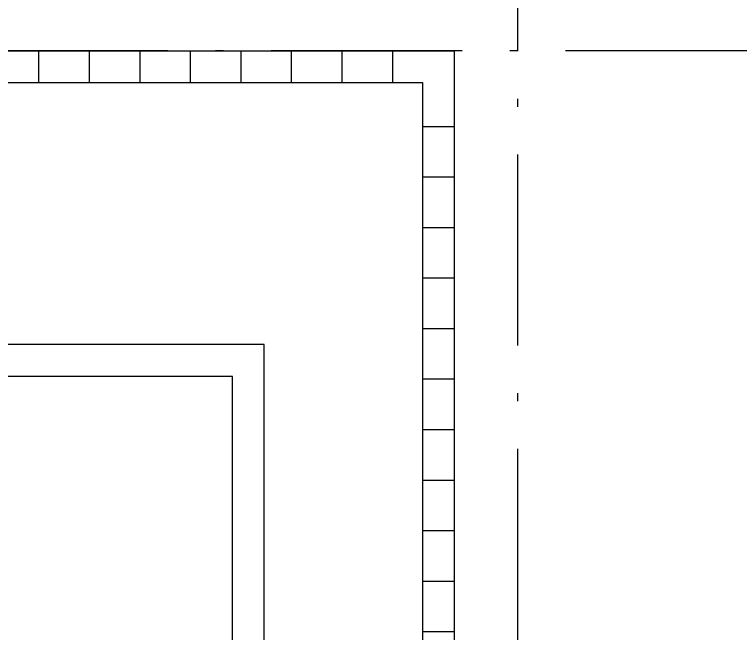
# Model space of a CAD drawing. Extents: x 3694 to 117786, y 20013 to 108631.
# Drawn here: x 28498 to 30779, y 33650 to 35595 of the extents above; entities that cross this region are included whole.
import ezdxf

# ---------------------------------------------------------------- set-up
doc = ezdxf.new("R2010")
doc.units = 0
doc.header["$LTSCALE"] = 1000
doc.header["$MEASUREMENT"] = 0
doc.linetypes.add('ACAD_ISO04W100', pattern=[30, 24, -3, 0, -3])
doc.linetypes.add('ACAD_ISO10W100', pattern=[18.5, 12, -3, 0.5, -3])
for name, color, linetype in [('DOTE', 1, 'ACAD_ISO04W100'), ('家具', 253, 'Continuous'), ('铺地', 251, 'Continuous')]:
    doc.layers.add(name, color=color, linetype=linetype)

msp = doc.modelspace()

# ---------------------------------------------------------------- linework, layer by layer
at = {"layer": 'DOTE', "linetype": 'ACAD_ISO10W100', "ltscale": 0.05}
for p, q in [((30079.76900769927, 26230.26981056226), (30079.76900769927, 44587.71930790875)), ((43779.76900769927, 35480.8736670625), (23279.76900769927, 35480.8736670625))]:
    msp.add_line(p, q, dxfattribs=at)
at = {"layer": '家具'}
for p, q in [((29282.81004636993, 34558.03987980536, 1.41431932393393e-09), (28399.36512746778, 34558.03987980787, 1.41431932393393e-09)), ((29282.81004635774, 30403.70745433239, 1.41431932393393e-09), (29282.81004636993, 34558.03987980536, 1.41431932393393e-09))]:
    msp.add_line(p, q, dxfattribs=at)
at = {"layer": '家具', "color": 8}
for p, q in [((29182.81004636946, 34458.03987980571, 1.41431932393393e-09), (28424.29226031084, 34458.03987980784, 1.41431932393393e-09)), ((29182.81004635794, 30503.70745433262, 1.41431932393393e-09), (29182.81004636946, 34458.03987980571, 1.41431932393393e-09))]:
    msp.add_line(p, q, dxfattribs=at)
at = {"layer": '铺地'}
for p, q in [((28575, 35380.8736670625), (28575, 35480.8736670625)), ((28733.75, 35380.8736670625), (28733.75, 35480.8736670625)), ((28892.5, 35380.8736670625), (28892.5, 35480.8736670625)), ((29051.25, 35380.8736670625), (29051.25, 35480.8736670625)), ((29210, 35380.8736670625), (29210, 35480.8736670625)), ((29368.75, 35380.8736670625), (29368.75, 35480.8736670625)), ((29527.5, 35380.8736670625), (29527.5, 35480.8736670625)), ((29686.25, 35380.8736670625), (29686.25, 35480.8736670625)), ((29879.76900769927, 35242.49999999999), (29779.76900769927, 35242.49999999999)), ((29879.76900769927, 35083.74999999999), (29779.76900769927, 35083.74999999999)), ((29879.76900769927, 34924.99999999999), (29779.76900769927, 34924.99999999999)), ((29879.76900769927, 34766.24999999999), (29779.76900769927, 34766.24999999999)), ((29879.76900769927, 34607.49999999999), (29779.76900769927, 34607.49999999999)), ((29879.76900769927, 34448.74999999999), (29779.76900769927, 34448.74999999999)), ((29879.76900769927, 34289.99999999999), (29779.76900769927, 34289.99999999999)), ((29879.76900769927, 34131.24999999999), (29779.76900769927, 34131.24999999999)), ((29879.76900769927, 33972.49999999999), (29779.76900769927, 33972.49999999999)), ((29879.76900769927, 33813.74999999999), (29779.76900769927, 33813.74999999999)), ((29879.76900769927, 33654.99999999999), (29779.76900769927, 33654.99999999999))]:
    msp.add_line(p, q, dxfattribs=at)
for points in [[(29879.76900769927, 29880.8736670625), (25479.76900769927, 29880.8736670625), (25479.76900769927, 35480.8736670625), (29879.76900769927, 35480.8736670625)], [(29779.76900769927, 29980.8736670625), (25579.76900769927, 29980.8736670625), (25579.76900769927, 35380.8736670625), (29779.76900769927, 35380.8736670625)]]:
    msp.add_lwpolyline(points, close=True, dxfattribs=at)

doc.saveas('drawing.dxf')
